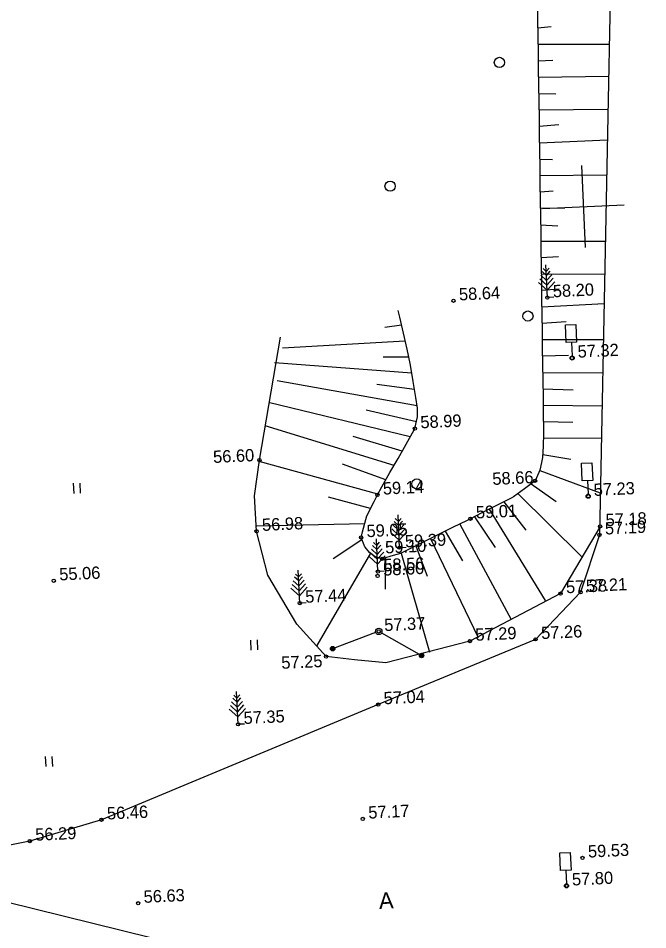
# Model space of a CAD drawing. Extents: x 640662 to 641600, y 6456491 to 6456983.
# Drawn here: x 641371 to 641409.4, y 6456719.2 to 6456774.7 of the extents above; entities that cross this region are included whole.
import ezdxf

# ---------------------------------------------------------------- set-up
doc = ezdxf.new("R2010")
doc.units = 0
for name, color, linetype in [('Level 10', 7, 'Continuous'), ('Level 13', 7, 'Continuous'), ('Level 14', 7, 'Continuous'), ('Level 3', 7, 'Continuous'), ('Level 30', 7, 'Continuous'), ('Level 31', 7, 'Continuous'), ('Level 41', 7, 'Continuous'), ('Level 42', 7, 'Continuous'), ('Level 46', 7, 'Continuous'), ('Level 54', 7, 'Continuous'), ('Level 58', 7, 'Continuous'), ('Level 59', 7, 'Continuous'), ('Level 61', 7, 'Continuous'), ('Level 63', 7, 'Continuous')]:
    doc.layers.add(name, color=color, linetype=linetype)

# ---------------------------------------------------------------- blocks, each defined once
blk = doc.blocks.new('VKORIS')
at = {"layer": 'Level 61'}
for p, q in [((0, 2500), (0, -2500)), ((-2500, 0), (2500, 0))]:
    blk.add_line(p, q, dxfattribs=at)
blk = doc.blocks.new('VHEIN_')
at = {"layer": 'Level 41'}
for p, q in [((0, 620.11), (0, 0)), ((405.61, 608.83), (405.61, 0))]:
    blk.add_line(p, q, dxfattribs=at)
blk = doc.blocks.new('WSNOLO')
at = {"layer": 'Level 13'}
blk.add_lwpolyline([(200, 0), (3000, 0)], dxfattribs=at)
for centre, radius in [((0, 0), 200), ((3000, 0), 136), ((3000, 0), 121), ((3000, 0), 104), ((3000, 0), 90.1), ((3000, 0), 74.9), ((3000, 0), 61.3), ((3000, 0), 49.7), ((3000, 0), 34.8), ((3000, 0), 23.5), ((3000, 0), 13.2), ((3000, 0), 7.82)]:
    blk.add_circle(centre, radius, dxfattribs=at)
blk = doc.blocks.new('VMETS')
at = {"layer": 'Level 10'}
blk.add_circle((0, 0), 311, dxfattribs=at)

msp = doc.modelspace()

# ---------------------------------------------------------------- linework, layer by layer
at = {"layer": 'Level 10'}
for p, q in [((641403.317, 6456757.691), (641403.227, 6456759.689)), ((641403.256, 6456759.04), (641402.997, 6456759.277)), ((641403.245, 6456759.289), (641403.056, 6456759.462)), ((641403.245, 6456759.289), (641403.418, 6456759.478)), ((641403.256, 6456759.04), (641403.494, 6456759.299)), ((641403.27, 6456758.74), (641403.584, 6456759.084)), ((641403.297, 6456758.141), (641402.783, 6456758.61)), ((641403.283, 6456758.44), (641402.854, 6456758.832)), ((641403.27, 6456758.74), (641402.926, 6456759.055)), ((641403.283, 6456758.44), (641403.675, 6456758.869)), ((641403.297, 6456758.141), (641403.766, 6456758.654)), ((641403.716, 6456757.709), (641403.317, 6456757.691)), ((641403.317, 6456757.691), (641403.317, 6456757.691)), ((641394.229, 6456744.047), (641394.04, 6456744.22)), ((641394.3, 6456742.449), (641394.211, 6456744.447)), ((641394.229, 6456744.047), (641394.402, 6456744.236)), ((641394.267, 6456743.198), (641393.838, 6456743.59)), ((641394.254, 6456743.498), (641393.909, 6456743.813)), ((641394.24, 6456743.798), (641393.981, 6456744.035)), ((641394.24, 6456743.798), (641394.477, 6456744.057)), ((641394.254, 6456743.498), (641394.568, 6456743.842)), ((641394.267, 6456743.198), (641394.659, 6456743.627)), ((641392.979, 6456740.993), (641392.89, 6456742.99)), ((641394.28, 6456742.899), (641393.767, 6456743.368)), ((641394.28, 6456742.899), (641394.75, 6456743.412)), ((641392.919, 6456742.341), (641392.66, 6456742.578)), ((641392.908, 6456742.591), (641392.719, 6456742.764)), ((641392.908, 6456742.591), (641393.081, 6456742.78)), ((641392.919, 6456742.341), (641393.156, 6456742.601)), ((641394.7, 6456742.467), (641394.3, 6456742.449)), ((641394.3, 6456742.449), (641394.3, 6456742.449)), ((641392.959, 6456741.442), (641392.446, 6456741.912)), ((641392.946, 6456741.742), (641392.517, 6456742.134)), ((641392.932, 6456742.041), (641392.588, 6456742.356)), ((641392.932, 6456742.041), (641393.247, 6456742.386)), ((641392.946, 6456741.742), (641393.338, 6456742.171)), ((641392.959, 6456741.442), (641393.429, 6456741.956)), ((641388.142, 6456740.669), (641387.953, 6456740.842)), ((641388.213, 6456739.071), (641388.124, 6456741.068)), ((641388.142, 6456740.669), (641388.314, 6456740.858)), ((641393.379, 6456741.011), (641392.979, 6456740.993)), ((641392.979, 6456740.993), (641392.979, 6456740.993)), ((641388.18, 6456739.82), (641387.751, 6456740.212)), ((641388.166, 6456740.12), (641387.822, 6456740.434)), ((641388.153, 6456740.419), (641387.893, 6456740.656)), ((641388.153, 6456740.419), (641388.39, 6456740.679)), ((641388.166, 6456740.12), (641388.481, 6456740.464)), ((641388.18, 6456739.82), (641388.572, 6456740.249)), ((641388.193, 6456739.52), (641387.68, 6456739.99)), ((641388.193, 6456739.52), (641388.662, 6456740.034)), ((641388.613, 6456739.089), (641388.213, 6456739.071)), ((641388.213, 6456739.071), (641388.213, 6456739.071)), ((641384.451, 6456731.683), (641384.362, 6456733.681)), ((641384.404, 6456732.732), (641384.06, 6456733.046)), ((641384.391, 6456733.031), (641384.131, 6456733.268)), ((641384.38, 6456733.281), (641384.191, 6456733.454)), ((641384.38, 6456733.281), (641384.553, 6456733.47)), ((641384.391, 6456733.031), (641384.628, 6456733.291)), ((641384.404, 6456732.732), (641384.719, 6456733.076)), ((641384.431, 6456732.132), (641383.918, 6456732.602)), ((641384.418, 6456732.432), (641383.989, 6456732.824)), ((641384.418, 6456732.432), (641384.81, 6456732.861)), ((641384.431, 6456732.132), (641384.901, 6456732.646)), ((641384.851, 6456731.701), (641384.451, 6456731.683)), ((641384.451, 6456731.683), (641384.451, 6456731.683))]:
    msp.add_line(p, q, dxfattribs=at)
at = {"layer": 'Level 13'}
msp.add_line((641393.03, 6456737.347), (641393.03, 6456737.347), dxfattribs=at)
msp.add_circle((641393.03, 6456737.347), 0.198, dxfattribs=at)
at = {"layer": 'Level 14'}
msp.add_lwpolyline([(641212.542, 6456680.016), (641219.908, 6456687.744), (641225.542, 6456691.661), (641235.323, 6456695.011), (641248.633, 6456698.323), (641294.854, 6456707.713), (641366.777, 6456721.741), (641402.001, 6456713.033), (641425.648, 6456708.595), (641442.059, 6456709.463)], dxfattribs=at)
at = {"layer": 'Level 3'}
msp.add_line((641392.963, 6456740.724), (641392.963, 6456740.724), dxfattribs=at)
at = {"layer": 'Level 30'}
for p, q in [((641406.493, 6456743.23), (641406.493, 6456743.23)), ((641405.341, 6456739.731), (641405.341, 6456739.731)), ((641402.602, 6456736.861), (641402.602, 6456736.861)), ((641393, 6456732.886), (641393, 6456732.886)), ((641376.12, 6456725.863), (641376.12, 6456725.863)), ((641371.745, 6456724.568), (641371.745, 6456724.568))]:
    msp.add_line(p, q, dxfattribs=at)
for points in [[(641407.474, 6456790.048), (641407.28, 6456782.013), (641406.493, 6456743.23), (641405.341, 6456739.731), (641402.602, 6456736.861), (641393, 6456732.886)], [(641393, 6456732.886), (641376.12, 6456725.863), (641371.745, 6456724.568), (641360.513, 6456722.324)]]:
    msp.add_lwpolyline(points, dxfattribs=at)
at = {"layer": 'Level 31'}
for p, q in [((641397.592, 6456757.498), (641397.592, 6456757.498)), ((641373.211, 6456740.434), (641373.211, 6456740.434)), ((641392.059, 6456725.917), (641392.059, 6456725.917)), ((641378.358, 6456720.782), (641378.358, 6456720.782))]:
    msp.add_line(p, q, dxfattribs=at)
for centre in [(641397.592, 6456757.498), (641395.24, 6456749.705), (641385.756, 6456747.784), (641402.571, 6456746.531), (641393.245, 6456741.772), (641373.211, 6456740.434), (641404.119, 6456739.655), (641389.822, 6456735.809), (641392.059, 6456725.917), (641378.358, 6456720.782)]:
    msp.add_circle(centre, 0.1, dxfattribs=at)
at = {"layer": 'Level 41'}
for p, q in [((641385.756, 6456747.784), (641385.756, 6456747.784)), ((641406.536, 6456743.742), (641406.536, 6456743.742)), ((641385.579, 6456743.451), (641385.579, 6456743.451)), ((641404.119, 6456739.655), (641404.119, 6456739.655)), ((641398.593, 6456736.755), (641398.593, 6456736.755)), ((641389.822, 6456735.809), (641389.822, 6456735.809))]:
    msp.add_line(p, q, dxfattribs=at)
at = {"layer": 'Level 42'}
for p, q in [((641402.709, 6456775.629), (641402.723, 6456774.629)), ((641402.723, 6456774.629), (641402.738, 6456773.629)), ((641402.73, 6456774.129), (641403.556, 6456774.21)), ((641402.738, 6456773.629), (641402.752, 6456772.63)), ((641402.745, 6456773.129), (641407.1, 6456773.137)), ((641402.752, 6456772.63), (641402.766, 6456771.63)), ((641402.759, 6456772.13), (641403.651, 6456772.169)), ((641402.766, 6456771.63), (641402.781, 6456770.63)), ((641402.773, 6456771.13), (641407.061, 6456771.192)), ((641402.781, 6456770.63), (641402.795, 6456769.63)), ((641402.788, 6456770.13), (641403.839, 6456770.112)), ((641402.795, 6456769.63), (641402.809, 6456768.63)), ((641402.802, 6456769.13), (641407.02, 6456769.176)), ((641402.809, 6456768.63), (641402.824, 6456767.631)), ((641402.816, 6456768.13), (641404.018, 6456768.247)), ((641402.824, 6456767.631), (641402.838, 6456766.631)), ((641402.831, 6456767.131), (641406.982, 6456767.305)), ((641402.838, 6456766.631), (641402.852, 6456765.631)), ((641402.845, 6456766.131), (641403.634, 6456766.117)), ((641402.852, 6456765.631), (641402.867, 6456764.631)), ((641402.859, 6456765.131), (641406.938, 6456765.17)), ((641402.867, 6456764.631), (641402.881, 6456763.631)), ((641402.874, 6456764.131), (641403.672, 6456764.198)), ((641402.881, 6456763.631), (641402.895, 6456762.632)), ((641402.888, 6456763.132), (641404.388, 6456763.153)), ((641402.895, 6456762.632), (641402.91, 6456761.632)), ((641402.902, 6456762.132), (641403.958, 6456762.062)), ((641402.91, 6456761.632), (641402.924, 6456760.632)), ((641402.917, 6456761.132), (641406.857, 6456761.131)), ((641402.924, 6456760.632), (641402.938, 6456759.632)), ((641402.931, 6456760.132), (641403.993, 6456760.191)), ((641402.938, 6456759.632), (641402.952, 6456758.632)), ((641402.945, 6456759.132), (641406.816, 6456759.118)), ((641402.952, 6456758.632), (641402.967, 6456757.633)), ((641402.96, 6456758.133), (641404.033, 6456758.224)), ((641402.967, 6456757.633), (641402.981, 6456756.633)), ((641394.32, 6456756.497), (641394.227, 6456756.91)), ((641402.974, 6456757.133), (641406.78, 6456757.334)), ((641394.54, 6456755.522), (641394.32, 6456756.497)), ((641402.981, 6456756.633), (641402.995, 6456755.633)), ((641394.43, 6456756.009), (641393.411, 6456755.871)), ((641402.988, 6456756.133), (641404.459, 6456756.226)), ((641394.76, 6456754.546), (641394.54, 6456755.522)), ((641402.995, 6456755.633), (641403.01, 6456754.633)), ((641394.65, 6456755.034), (641387.155, 6456754.605)), ((641403.003, 6456755.133), (641406.735, 6456755.133)), ((641403.01, 6456754.633), (641403.024, 6456753.633)), ((641403.017, 6456754.133), (641404.6, 6456754.174)), ((641395.053, 6456753.076), (641386.667, 6456753.719)), ((641394.869, 6456754.058), (641393.3, 6456754.065)), ((641395.134, 6456752.583), (641394.973, 6456753.569)), ((641403.024, 6456753.633), (641403.038, 6456752.634)), ((641403.031, 6456753.134), (641406.694, 6456753.107)), ((641395.374, 6456751.102), (641386.835, 6456752.621)), ((641395.294, 6456751.596), (641395.134, 6456752.583)), ((641403.038, 6456752.634), (641403.053, 6456751.634)), ((641395.214, 6456752.089), (641392.918, 6456752.395)), ((641403.046, 6456752.134), (641404.886, 6456752.074)), ((641403.053, 6456751.634), (641403.067, 6456750.634)), ((641394.952, 6456749.197), (641386.392, 6456751.282)), ((641395.327, 6456750.111), (641392.268, 6456750.829)), ((641403.06, 6456751.134), (641406.653, 6456751.084)), ((641403.067, 6456750.634), (641403.081, 6456749.634)), ((641393.965, 6456747.457), (641386.095, 6456749.876)), ((641394.705, 6456748.762), (641395.198, 6456749.632)), ((641395.24, 6456749.705), (641395.24, 6456749.705)), ((641403.074, 6456750.134), (641404.878, 6456750.104)), ((641394.458, 6456748.327), (641391.476, 6456749.233)), ((641403.074, 6456749.135), (641406.613, 6456749.125)), ((641394.212, 6456747.892), (641394.705, 6456748.762)), ((641403.038, 6456748.135), (641404.739, 6456747.841)), ((641392.978, 6456745.718), (641385.745, 6456747.706)), ((641393.471, 6456746.588), (641390.831, 6456747.547)), ((641393.718, 6456747.023), (641394.212, 6456747.892)), ((641393.225, 6456746.153), (641393.718, 6456747.023)), ((641402.859, 6456747.154), (641406.546, 6456745.797)), ((641402.321, 6456746.343), (641403.847, 6456745.256)), ((641402.571, 6456746.531), (641402.571, 6456746.531)), ((641401.52, 6456745.744), (641405.394, 6456741.909)), ((641392.524, 6456744.827), (641389.962, 6456745.521)), ((641392.948, 6456745.665), (641392.948, 6456745.665)), ((641401.104, 6456745.469), (641400.213, 6456745.016)), ((641400.659, 6456745.243), (641401.997, 6456743.52)), ((641400.213, 6456745.016), (641399.322, 6456744.563)), ((641399.767, 6456744.79), (641403.187, 6456739.222)), ((641392.046, 6456743.413), (641392.302, 6456744.38)), ((641398.429, 6456744.113), (641397.532, 6456743.67)), ((641398.627, 6456744.21), (641398.627, 6456744.21)), ((641398.876, 6456744.337), (641400.125, 6456742.452)), ((641392.174, 6456743.897), (641385.601, 6456743.763)), ((641397.532, 6456743.67), (641396.636, 6456743.228)), ((641397.981, 6456743.891), (641401.113, 6456738.077)), ((641391.955, 6456743.07), (641391.955, 6456743.07)), ((641396.636, 6456743.228), (641395.739, 6456742.785)), ((641396.187, 6456743.007), (641399.104, 6456736.967)), ((641397.084, 6456743.449), (641398.145, 6456741.643)), ((641392.007, 6456742.935), (641390.25, 6456741.764)), ((641395.739, 6456742.785), (641394.842, 6456742.343)), ((641395.291, 6456742.564), (641395.979, 6456740.706)), ((641392.533, 6456742.107), (641389.265, 6456736.496)), ((641394.394, 6456742.122), (641396.136, 6456736.073)), ((641393.245, 6456741.772), (641393.245, 6456741.772)), ((641393.438, 6456741.83), (641393.422, 6456739.919))]:
    msp.add_line(p, q, dxfattribs=at)
for points in [[(641406.536, 6456743.742), (641404.119, 6456739.655), (641398.593, 6456736.755), (641393.461, 6456735.439), (641391.562, 6456735.618), (641389.822, 6456735.809), (641388.031, 6456737.781), (641386.261, 6456740.772), (641385.579, 6456743.451), (641385.447, 6456745.604), (641385.756, 6456747.784), (641387.047, 6456755.276)], [(641394.973, 6456753.569), (641394.956, 6456753.673), (641394.76, 6456754.546)], [(641395.396, 6456750.604), (641395.399, 6456750.949), (641395.294, 6456751.596)], [(641395.198, 6456749.632), (641395.24, 6456749.705), (641395.394, 6456750.423), (641395.396, 6456750.604)], [(641403.081, 6456749.634), (641403.084, 6456749.429), (641403.056, 6456748.635)], [(641403.056, 6456748.635), (641403.03, 6456747.936), (641402.967, 6456747.642)], [(641402.967, 6456747.642), (641402.864, 6456747.163), (641402.65, 6456746.7)], [(641402.65, 6456746.7), (641402.571, 6456746.531), (641401.92, 6456746.043)], [(641392.75, 6456745.273), (641392.948, 6456745.665), (641393.225, 6456746.153)], [(641401.92, 6456746.043), (641401.257, 6456745.547), (641401.104, 6456745.469)], [(641392.302, 6456744.38), (641392.307, 6456744.399), (641392.75, 6456745.273)], [(641399.322, 6456744.563), (641398.627, 6456744.21), (641398.429, 6456744.113)], [(641392.197, 6456742.474), (641392.174, 6456742.501), (641391.955, 6456743.07), (641392.046, 6456743.413)], [(641392.959, 6456741.857), (641392.819, 6456741.899), (641392.471, 6456742.152), (641392.197, 6456742.474)], [(641393.918, 6456741.972), (641393.245, 6456741.772), (641392.959, 6456741.857)], [(641394.842, 6456742.343), (641394.354, 6456742.102), (641393.918, 6456741.972)]]:
    msp.add_lwpolyline(points, dxfattribs=at)
at = {"layer": 'Level 46'}
for p, q in [((641404.786, 6456754.962), (641404.823, 6456754.139)), ((641404.829, 6456754.012), (641404.829, 6456754.012)), ((641405.765, 6456746.533), (641405.802, 6456745.71)), ((641405.808, 6456745.584), (641405.808, 6456745.584)), ((641404.443, 6456722.789), (641404.48, 6456721.966)), ((641404.486, 6456721.839), (641404.486, 6456721.839))]:
    msp.add_line(p, q, dxfattribs=at)
for points in [[(641404.422, 6456756.023), (641405.054, 6456756.052), (641405.102, 6456754.976), (641404.47, 6456754.948)], [(641405.401, 6456747.595), (641406.033, 6456747.623), (641406.081, 6456746.547), (641405.449, 6456746.519)], [(641404.079, 6456723.85), (641404.711, 6456723.878), (641404.76, 6456722.803), (641404.127, 6456722.775)]]:
    msp.add_lwpolyline(points, close=True, dxfattribs=at)
for centre in [(641404.829, 6456754.012), (641405.808, 6456745.584), (641404.486, 6456721.839)]:
    msp.add_circle(centre, 0.126, dxfattribs=at)
at = {"layer": 'Level 54'}
for centre in [(641397.592, 6456757.498), (641403.317, 6456757.691), (641404.829, 6456754.012), (641392.948, 6456745.665), (641405.808, 6456745.584), (641398.627, 6456744.21), (641385.579, 6456743.451), (641406.536, 6456743.742), (641391.955, 6456743.07), (641406.493, 6456743.23), (641394.3, 6456742.449), (641392.963, 6456740.724), (641392.979, 6456740.993), (641373.211, 6456740.434), (641405.341, 6456739.731), (641388.213, 6456739.071), (641393.03, 6456737.347), (641398.593, 6456736.755), (641402.602, 6456736.861), (641393, 6456732.886), (641384.451, 6456731.683), (641376.12, 6456725.863), (641392.059, 6456725.917), (641371.745, 6456724.568), (641405.46, 6456723.542), (641404.486, 6456721.839), (641378.358, 6456720.782)]:
    msp.add_circle(centre, 0.1, dxfattribs=at)
at = {"layer": 'Level 61'}
for p, q in [((641405.4, 6456765.733), (641405.623, 6456760.738)), ((641403.014, 6456763.124), (641408.009, 6456763.347))]:
    msp.add_line(p, q, dxfattribs=at)

# ---------------------------------------------------------------- block references
at = {"layer": 'Level 13', "xscale": 0.000999898662277802, "yscale": 0.0009998986622778018}
for rotation in [-159.43438499822662, -29.281298188254897]:
    msp.add_blockref('WSNOLO', (641393.03, 6456737.347), dxfattribs=dict(at, rotation=rotation))
at = {"layer": 'Level 41', "xscale": 0.0009998986622778018, "yscale": 0.000999898662277802, "rotation": 2.563989337780391}
for name, p in [('VMETS', (641400.391, 6456772.023)), ('VMETS', (641393.723, 6456764.482)), ('VMETS', (641402.134, 6456756.566)), ('VHEIN_', (641374.425, 6456745.758)), ('VMETS', (641395.353, 6456746.333)), ('VHEIN_', (641385.239, 6456736.202)), ('VHEIN_', (641372.72, 6456729.103))]:
    msp.add_blockref(name, p, dxfattribs=at)
at = {"layer": 'Level 61', "xscale": 0.0009998986622778018, "yscale": 0.000999898662277802, "rotation": 2.563989337780391}
msp.add_blockref('VKORIS', (641405.512, 6456763.235), dxfattribs=at)

# ---------------------------------------------------------------- texts
at = {"layer": 'Level 31'}
for s, p in [('58.64', (641397.942, 6456757.514)), ('58.99', (641395.589, 6456749.72)), ('56.60', (641382.945, 6456747.61)), ('58.66', (641399.979, 6456746.271)), ('59.10', (641393.437, 6456742.093)), ('55.06', (641373.56, 6456740.449)), ('57.38', (641404.469, 6456739.67)), ('57.25', (641387.107, 6456735.063)), ('57.17', (641392.409, 6456725.933)), ('56.63', (641378.708, 6456720.798))]:
    msp.add_text(s, height=0.7499, rotation=2.564, dxfattribs=at).set_placement(p)
at = {"layer": 'Level 58'}
msp.add_text('A', height=1, rotation=2.3082, dxfattribs=at).set_placement((641393.064, 6456720.431))
at = {"layer": 'Level 59'}
msp.add_text('57.44', height=0.7499, rotation=2.564, dxfattribs=at).set_placement((641388.563, 6456739.086))
at = {"layer": 'Level 63'}
for s, p in [('58.20', (641403.666, 6456757.707)), ('57.32', (641405.178, 6456754.028)), ('59.14', (641393.298, 6456745.681)), ('57.23', (641406.157, 6456745.599)), ('59.01', (641398.976, 6456744.226)), ('57.18', (641406.885, 6456743.757)), ('56.98', (641385.928, 6456743.466)), ('57.19', (641406.843, 6456743.246)), ('59.05', (641392.304, 6456743.085)), ('59.39', (641394.65, 6456742.465)), ('58.56', (641393.329, 6456741.008)), ('58.60', (641393.313, 6456740.739)), ('57.21', (641405.691, 6456739.746)), ('57.37', (641393.379, 6456737.362)), ('57.29', (641398.943, 6456736.771)), ('57.26', (641402.952, 6456736.877)), ('57.04', (641393.35, 6456732.902)), ('57.35', (641384.801, 6456731.698)), ('56.46', (641376.47, 6456725.878)), ('56.29', (641372.095, 6456724.584)), ('59.53', (641405.81, 6456723.558)), ('57.80', (641404.835, 6456721.855))]:
    msp.add_text(s, height=0.7499, rotation=2.564, dxfattribs=at).set_placement(p)

doc.saveas('drawing.dxf')
